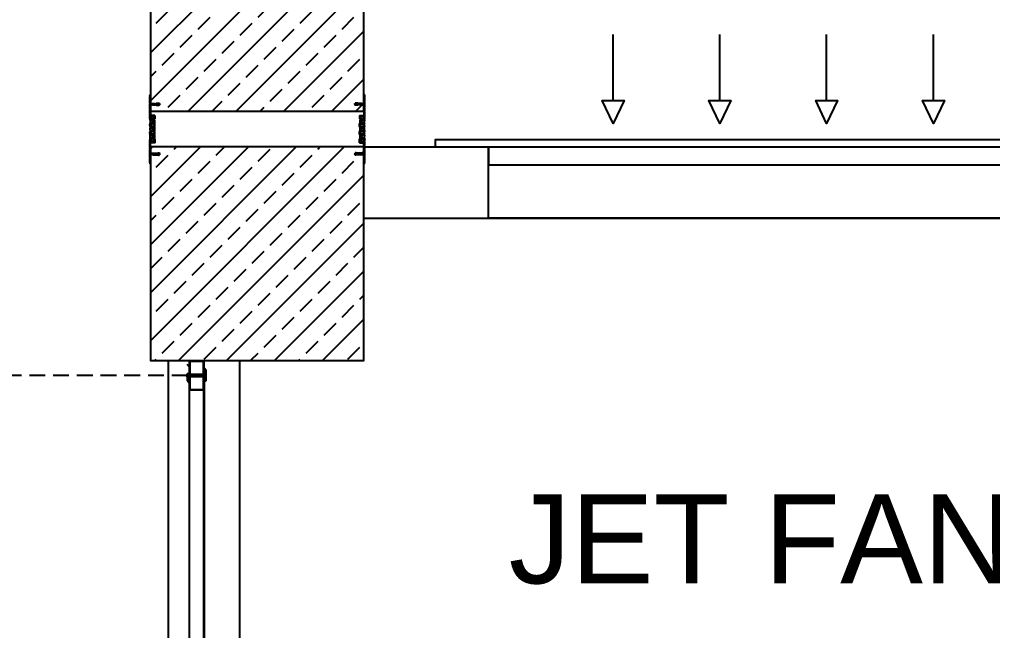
# Model space of a CAD drawing. Header units: millimetres. Extents: x -379292 to 1221486, y 92049 to 447512.
# Drawn here: x 415760 to 418494, y 166861 to 168576 of the extents above; entities that cross this region are included whole.
import ezdxf
from ezdxf.enums import TextEntityAlignment as Align

# ---------------------------------------------------------------- set-up
doc = ezdxf.new("R2010")
doc.units = ezdxf.units.MM
doc.linetypes.add('HIDDEN', pattern=[9.525, 6.35, -3.175])
for name, color, linetype in [('05_DILATATION', 131, 'Continuous'), ('05_DOOR', 2, 'Continuous'), ('05_HATCH CONCRETE', 141, 'Continuous'), ('05_HATCH SOLID-1', 252, 'Continuous'), ('05_HIDDEN', 2, 'HIDDEN'), ('05_LOUVER', 2, 'Continuous'), ('05_MATERIAL TEXT', 112, 'Continuous'), ('05_ROOM M2', 161, 'Continuous'), ('05_ROOM NAME', 153, 'Continuous'), ('05_ROOM NUMBER', 152, 'Continuous'), ('05_VIEW 5', 5, 'Continuous'), ('05_WALL', 3, 'Continuous')]:
    doc.layers.add(name, color=color, linetype=linetype)
doc.layers.add('A-MENF-POZ', color=137, linetype='Continuous', lineweight=0)
doc.layers.add('T', color=8, linetype='Continuous', lineweight=9)
doc.styles.add('DIM', font='arial.ttf')
doc.styles.add('IKT-MD', font='romans.shx', dxfattribs={"width": 0.5, "height": 20})
doc.styles.add('YAZI-2', font='arial.ttf', dxfattribs={"height": 2})
doc.styles.add('YAZI-3', font='arial.ttf', dxfattribs={"height": 3})
pattern_1 = [(225, (905000, -3e-07), (67.351921, -67.351921), []), (225, (904932.65, -3e-07), (67.351921, -67.351921), [47.625, -23.8125])]

# ---------------------------------------------------------------- blocks, each defined once
blk = doc.blocks.new('başlık')
at = {"layer": '05_MATERIAL TEXT', "style": 'DIM', "width": 0.8}
for s, p in [('ZEM:', (0, 50)), ('DUV:', (0, -100)), ('TAV:', (0, -250)), ('SÜP:', (0, -400))]:
    blk.add_text(s, height=100, dxfattribs=at).set_placement(p, align=Align.MIDDLE_LEFT)
blk = doc.blocks.new('MAHAL')
at = {"layer": '05_ROOM NUMBER'}
blk.add_lwpolyline([(-5.458, -10.749), (4.542, -10.749), (4.542, -7.749), (-5.458, -7.749)], close=True, dxfattribs=at)
at = {"layer": '05_HATCH SOLID-1', "xscale": 0.02, "yscale": 0.02, "zscale": 0.02}
blk.add_blockref('başlık', (-7.212, -18.749), dxfattribs=at)
at = {"layer": '05_MATERIAL TEXT', "style": 'DIM', "width": 0.8}
for tag, p in [('ZEMİN', (-0.891, -17.749)), ('DUVAR', (-0.891, -20.749)), ('TAVAN', (-0.891, -23.749)), ('SÜPÜRGELİK', (-0.891, -26.749))]:
    blk.add_attdef(tag, text='', height=2, dxfattribs=at).set_placement(p, align=Align.MIDDLE_LEFT)
at = {"layer": '05_ROOM M2', "insert": (6.453, -13.242), "char_height": 2, "attachment_point": 5, "style": 'YAZI-2'}
blk.add_mtext_dynamic_manual_height_columns('m²', width=6.93867, gutter_width=625, heights=[0], dxfattribs=at)
at = {"layer": '05_ROOM M2', "style": 'YAZI-2'}
blk.add_attdef('MAHALM2', text='', height=2, dxfattribs=at).set_placement((-0.458, -13.249), align=Align.MIDDLE_CENTER)
at = {"layer": '05_ROOM NAME', "style": 'YAZI-3'}
for tag, p in [('INGMAHALADI', (-0.458, 0.751)), ('TURMAHALADI', (-0.458, -4.249))]:
    blk.add_attdef(tag, text='', height=3, dxfattribs=at).set_placement(p, align=Align.MIDDLE_CENTER)
at = {"layer": '05_ROOM NUMBER', "style": 'YAZI-2'}
blk.add_attdef('MAHALNO', text='', height=2, dxfattribs=at).set_placement((-0.458, -9.249), align=Align.MIDDLE_CENTER)
blk = doc.blocks.new('A$Cfc1d2090')
at = {"layer": 'T'}
h = blk.add_hatch(dxfattribs=at)
h.set_pattern_fill('ANSI31', color=8, scale=10, style=0)
h.set_pattern_definition([(45, (-103166.8061, -4932.6603), (-0.883883476, 0.883883476), [])])
h.paths.add_polyline_path([(37.5, -20), (37.5, -21.5), (45.5, -21.5), (45.5, -20)])
h = blk.add_hatch(dxfattribs=at)
h.set_pattern_fill('ANSI31', color=8, scale=10, style=0)
h.set_pattern_definition([(45, (-102696.2896, -4932.6603), (-0.883883476, 0.883883476), [])])
h.paths.add_polyline_path([(2612.5, -20), (2612.5, -21.5), (2604.5, -21.5), (2604.5, -20)])
at = {"layer": '05_DOOR', "color": 8}
for p, q in [((1239.6, 71.5), (1156.3, 71.5)), ((1239.6, 61.5), (1156.3, 61.5)), ((1410.4, 71.5), (1493.7, 71.5)), ((1410.4, 61.5), (1493.7, 61.5)), ((1249.6, 51.5), (1249.6, 26.5)), ((1259.6, 51.5), (1259.6, 26.5)), ((1390.4, 51.5), (1390.4, 26.5)), ((1400.4, 51.5), (1400.4, 26.5)), ((48, 20), (48, 21.5)), ((48, 21.5), (1320.1, 21.5)), ((1276.3, 26.5), (1231.3, 26.5)), ((1231.3, 26.5), (1231.3, 21.5)), ((1276.3, 26.5), (1276.3, 21.5)), ((2602, 21.5), (1329.9, 21.5)), ((1373.7, 26.5), (1418.7, 26.5)), ((1373.7, 26.5), (1373.7, 21.5)), ((1418.7, 26.5), (1418.7, 21.5)), ((2602, 20), (2602, 21.5)), ((2602, 20), (2602, 21.5)), ((48, -20), (48, -21.5)), ((48, -20), (48, -21.5)), ((48, -21.5), (1320.1, -21.5)), ((1231.3, -26.5), (1231.3, -21.5)), ((1276.3, -26.5), (1231.3, -26.5)), ((1249.6, -51.5), (1249.6, -26.5)), ((1259.6, -51.5), (1259.6, -26.5)), ((1276.3, -26.5), (1276.3, -21.5)), ((2602, -21.5), (1329.9, -21.5)), ((1373.7, -26.5), (1373.7, -21.5)), ((1373.7, -26.5), (1418.7, -26.5)), ((1390.4, -51.5), (1390.4, -26.5)), ((1400.4, -51.5), (1400.4, -26.5)), ((1418.7, -26.5), (1418.7, -21.5)), ((2602, -20), (2602, -21.5)), ((2602, -20), (2602, -21.5)), ((2602, -20), (2602, -21.5)), ((1239.6, -61.5), (1156.3, -61.5)), ((1239.6, -71.5), (1156.3, -71.5)), ((1410.4, -61.5), (1493.7, -61.5)), ((1410.4, -71.5), (1493.7, -71.5))]:
    blk.add_line(p, q, dxfattribs=at)
for points in [[(0, -20), (40, -20), (40, 20), (0, 20)], [(1.5, -18.5), (38.5, -18.5), (38.5, 18.5), (1.5, 18.5)], [(43, -20), (83, -20), (83, 20), (43, 20)], [(44.5, -18.5), (81.5, -18.5), (81.5, 18.5), (44.5, 18.5)], [(1325, -20), (1285, -20), (1285, 20), (1325, 20)], [(1323.5, -18.5), (1286.5, -18.5), (1286.5, 18.5), (1323.5, 18.5)], [(1325, -20), (1365, -20), (1365, 20), (1325, 20)], [(1326.5, -18.5), (1363.5, -18.5), (1363.5, 18.5), (1326.5, 18.5)], [(2607, -20), (2567, -20), (2567, 20), (2607, 20)], [(2605.5, -18.5), (2568.5, -18.5), (2568.5, 18.5), (2605.5, 18.5)], [(2650, -20), (2610, -20), (2610, 20), (2650, 20)], [(2648.5, -18.5), (2611.5, -18.5), (2611.5, 18.5), (2648.5, 18.5)]]:
    blk.add_lwpolyline(points, close=True, dxfattribs=at)
for points in [[(1285, 20), (83, 20)], [(1365, 20), (2567, 20)], [(1285, -20), (83, -20)], [(1365, -20), (2567, -20)]]:
    blk.add_lwpolyline(points, dxfattribs=at)
for centre, radius, start, end in [((1156.3, 66.5), 5, 90, 270), ((1239.6, 51.5), 20, 0, 90), ((1239.6, 51.5), 10, 0, 90), ((1410.4, 51.5), 20, 90, 180), ((1410.4, 51.5), 10, 90, 180), ((1493.7, 66.5), 5, 270, 90), ((1239.6, -51.5), 10, 270, 0), ((1239.6, -51.5), 20, 270, 0), ((1410.4, -51.5), 20, 180, 270), ((1410.4, -51.5), 10, 180, 270), ((1156.3, -66.5), 5, 90, 270), ((1493.7, -66.5), 5, 270, 90)]:
    blk.add_arc(centre, radius, start, end, dxfattribs=at)
at = {"layer": '05_HIDDEN', "color": 8, "ltscale": 7}
for points in [[(41.5, 25.5), (41.5, 1123.7)], [(2608.5, 25.5), (2608.5, 1123.7)]]:
    blk.add_lwpolyline(points, dxfattribs=at)
for centre, start, end in [((27.7, -191.5), 9.4947, 89.4007), ((2622.3, -191.5), 90.5993, 170.5053)]:
    blk.add_arc(centre, 1315.3, start, end, dxfattribs=at)
at = {"layer": '05_VIEW 5', "color": 8}
for p, q in [((10, 28), (18.3, 20)), ((2640, 28), (2631.7, 20)), ((56.5, 25.5), (62, 21.5)), ((2593.5, 25.5), (2588, 21.5)), ((26.5, -25.5), (19, -20)), ((2623.5, -25.5), (2631, -20))]:
    blk.add_line(p, q, dxfattribs=at)
for points in [[(37.7, 26.5), (55.5, 26.5, -0.414214), (56.5, 25.5), (56.5, 21.5), (36.7, 21.5), (36.7, 25.5, -0.414214)], [(2612.3, 26.5), (2594.5, 26.5, 0.414214), (2593.5, 25.5), (2593.5, 21.5), (2613.3, 21.5), (2613.3, 25.5, 0.414214)], [(55.5, -26.5), (27.5, -26.5, -0.414214), (26.5, -25.5), (26.5, -21.5), (56.5, -21.5), (56.5, -25.5, -0.414214)], [(2594.5, -26.5), (2622.5, -26.5, 0.414214), (2623.5, -25.5), (2623.5, -21.5), (2593.5, -21.5), (2593.5, -25.5, 0.414214)]]:
    blk.add_lwpolyline(points, format="xyb", close=True, dxfattribs=at)
at = {"layer": 'T', "color": 8}
for points in [[(37.5, -21.5), (37.5, -20), (45.5, -20), (45.5, -21.5)], [(2612.5, -21.5), (2612.5, -20), (2604.5, -20), (2604.5, -21.5)]]:
    blk.add_lwpolyline(points, close=True, dxfattribs=at)
for centre in [(41.5, 25.5), (2608.5, 25.5)]:
    blk.add_circle(centre, 4, dxfattribs=at)
blk = doc.blocks.new('*U66')
at = {"color": 0}
for p, q in [((250, 5), (15, 5)), ((15, 5), (15, 0)), ((250, 0), (250, 5))]:
    blk.add_line(p, q, dxfattribs=at)
for points in [[(250, 20), (250, 0), (15, 0), (15, 20)], [(265, 0), (0, 0), (0, -2), (265, -2)]]:
    blk.add_lwpolyline(points, close=True, dxfattribs=at)
for points in [[(34.99, -13), (31.92, -13), (35, -6.54), (38.08, -13), (35, -13), (35, -31.54)], [(64.99, -13), (61.92, -13), (65, -6.54), (68.08, -13), (65, -13), (65, -31.54)], [(94.99, -13), (91.92, -13), (95, -6.54), (98.08, -13), (95, -13), (95, -31.54)], [(124.99, -13), (121.92, -13), (125, -6.54), (128.08, -13), (125, -13), (125, -31.54)], [(154.99, -13), (151.92, -13), (155, -6.54), (158.08, -13), (155, -13), (155, -31.54)], [(184.99, -13), (181.92, -13), (185, -6.54), (188.08, -13), (185, -13), (185, -31.54)], [(214.99, -13), (211.92, -13), (215, -6.54), (218.08, -13), (215, -13), (215, -31.54)]]:
    blk.add_lwpolyline(points, dxfattribs=at)
at = {"layer": 'A-MENF-POZ', "style": 'IKT-MD', "width": 0.5}
blk.add_attdef('MDamper:GEN+YUK', text='', height=10, dxfattribs=at).set_placement((132.5, -55), align=Align.MIDDLE_CENTER)
blk = doc.blocks.new('DİLATASYON PROFİL')
at = {"color": 8}
for p, q in [((-48.1, 0), (-46.4, 1.8)), ((-48.1, 0), (-20.1, 0)), ((-45.7, 1.8), (-46.4, 1.8)), ((-22.8, 1.6), (-20.5, 1.6)), ((-22.8, 1.6), (-21.5, -0.4)), ((-20.5, 1.6), (-19.9, 1.1)), ((-20.1, 0), (-19.8, 0.2)), ((-19.3, 1.6), (-19.9, 1.1)), ((-19.6, 0), (-19.8, 0.2)), ((-19.6, 0), (11.8, 0)), ((-17, 1.6), (-19.3, 1.6)), ((-17, 1.6), (-18.2, -0.4)), ((11.8, -13), (11.8, 0)), ((11.8, -13), (11.8, 0)), ((19.9, 1.8), (21.1, 0.5)), ((22.4, 2), (20.9, 2)), ((20.9, 1.3), (21.3, 0.1)), ((21.1, -1.1), (21.1, 0.5)), ((22.9, 0.7), (23.3, 1.2)), ((23.6, -6), (23, 1.5)), ((23.9, 0.8), (23.6, 1.2)), ((23.9, 0.8), (24.3, 1.2)), ((24.9, 0.8), (24.6, 1.2)), ((24.9, 0.8), (25.3, 1.2)), ((25.9, 0.8), (25.6, 1.2)), ((25.9, 0.8), (26.3, 1.2)), ((27, 0.8), (26.6, 1.2)), ((27, 0.8), (27.3, 1.2)), ((28, 0.8), (27.6, 1.2)), ((28, 0.8), (28.3, 1.2)), ((29, 0.8), (28.6, 1.2)), ((29, 0.8), (29.3, 1.2)), ((30, 0.8), (29.6, 1.2)), ((30, 0.8), (30.3, 1.2)), ((31, 0.8), (30.6, 1.2)), ((31, 0.8), (31.3, 1.2)), ((32, 0.8), (31.6, 1.2)), ((32, 0.8), (32.3, 1.2)), ((33, 0.8), (32.6, 1.2)), ((33, 0.8), (33.3, 1.2)), ((34, 0.8), (33.6, 1.2)), ((34, 0.8), (34.3, 1.2)), ((35, 0.7), (34.6, 1.2)), ((35, 0.8), (35, 0.8)), ((36, 1.8), (35.9, 1.8)), ((35.9, 1.3), (35.9, 1.8)), ((35.9, 1.3), (35.9, 1.8)), ((36, 1.8), (36.5, 1.5)), ((37.5, 2.2), (36.5, 1.5)), ((37.5, 2.2), (38.1, 1.8)), ((37.5, 2.2), (38.1, 1.8)), ((37.5, 2.2), (38.1, 1.8)), ((38.8, 2.4), (38.1, 1.8)), ((38.8, 2.4), (38.1, 1.8)), ((38.8, 2.4), (39.5, 1.9)), ((40.1, 2.4), (39.5, 1.9)), ((40.1, 2.4), (40.9, 1.8)), ((41.4, 2.2), (40.9, 1.8)), ((41.4, 2.2), (42.5, 1.5)), ((43, 1.8), (42.5, 1.5)), ((43, 1.8), (43, 1.8)), ((43, 1.3), (43, 1.8)), ((43, 1.3), (43, 1.8)), ((44, 0.6), (44.4, 1)), ((45, 0.6), (44.6, 1)), ((45, 0.6), (45.4, 1)), ((46, 0.6), (45.6, 1)), ((46, 0.6), (46.4, 1)), ((47, 0.6), (46.6, 1)), ((47, 0.6), (47.4, 1)), ((48, 0.6), (47.6, 1)), ((48, 0.6), (48.4, 1)), ((49, 0.6), (48.6, 1)), ((49, 0.6), (49.4, 1)), ((50, 0.6), (49.6, 1)), ((50, 0.6), (50.4, 1)), ((51, 0.6), (50.6, 1)), ((51, 0.6), (51.4, 1)), ((52, 0.6), (51.6, 1)), ((52, 0.6), (52.4, 1)), ((53, 0.6), (52.6, 1)), ((53, 0.6), (53.4, 1)), ((54, 0.6), (53.6, 1)), ((54, 0.6), (54.4, 1)), ((55, 0.6), (54.6, 1)), ((55, 0.6), (55.4, 1)), ((56, 0.6), (55.6, 1)), ((57.1, 1.8), (57, 1.8)), ((57, 1.3), (57, 1.8)), ((57, 1.3), (57, 1.8)), ((57.1, 1.8), (57.6, 1.5)), ((58.6, 2.2), (57.6, 1.5)), ((58.6, 2.2), (59.1, 1.8)), ((58.6, 2.2), (59.1, 1.8)), ((58.6, 2.2), (59.1, 1.8)), ((59.9, 2.4), (59.1, 1.8)), ((59.9, 2.4), (59.1, 1.8)), ((59.9, 2.4), (60.6, 1.9)), ((61.2, 2.4), (60.6, 1.9)), ((61.2, 2.4), (62, 1.8)), ((62.5, 2.2), (62, 1.8)), ((62.5, 2.2), (63.5, 1.5)), ((64, 1.8), (63.5, 1.5)), ((64, 1.8), (64.1, 1.8)), ((64.1, 1.3), (64.1, 1.8)), ((64.1, 1.3), (64.1, 1.8)), ((65.1, 0.6), (65.4, 1)), ((66.1, 0.6), (65.7, 1)), ((66.1, 0.6), (66.4, 1)), ((67.1, 0.6), (66.7, 1)), ((67.1, 0.6), (67.4, 1)), ((68.1, 0.6), (67.7, 1)), ((68.1, 0.6), (68.4, 1)), ((69.1, 0.6), (68.7, 1)), ((69.1, 0.6), (69.4, 1)), ((70.1, 0.6), (69.7, 1)), ((70.1, 0.6), (70.4, 1)), ((71.1, 0.6), (70.7, 1)), ((71.1, 0.6), (71.4, 1)), ((72.1, 0.6), (71.7, 1)), ((72.1, 0.6), (72.5, 1)), ((73.1, 0.6), (72.7, 1)), ((73.1, 0.6), (73.5, 1)), ((74.1, 0.6), (73.7, 1)), ((74.1, 0.6), (74.5, 1)), ((75.1, 0.6), (74.7, 1)), ((75.1, 0.6), (75.5, 1)), ((76.1, 0.6), (75.7, 1)), ((76.1, 0.6), (76.5, 1)), ((76.5, -6.2), (77, 1.3)), ((77.1, 0.6), (76.7, 1)), ((77.1, 0.6), (77.1, 0.6)), ((77.5, 1.8), (79.2, 1.8)), ((79.2, 1.1), (78.7, -0.1)), ((80.3, 2), (78.9, 0.5)), ((78.9, -0.9), (78.9, 0.7)), ((88.2, -12.8), (88.2, 0)), ((119.6, 0), (88.2, 0)), ((88.2, -12.8), (88.2, 0)), ((148.1, 0), (88.2, 0)), ((117, 1.6), (119.3, 1.6)), ((117, 1.6), (118.2, -0.4)), ((119.3, 1.6), (119.9, 1)), ((119.6, 0), (119.9, 0.2)), ((120.5, 1.6), (119.9, 1)), ((120.1, 0), (119.9, 0.2)), ((140.3, 0), (120.1, 0)), ((122.8, 1.6), (120.5, 1.6)), ((122.8, 1.6), (121.5, -0.4)), ((145.8, 1.8), (146.4, 1.8)), ((148.1, 0), (146.4, 1.8)), ((-21.8, -23.3), (-22.8, -23.2)), ((-22.8, -23.2), (-22.8, -24.4)), ((-21.8, -23.3), (-22.8, -23.2)), ((-22.8, -23.2), (-22.8, -24.4)), ((-22.8, -24.4), (-22, -25.1)), ((-22.8, -24.4), (-22, -25.1)), ((-22.7, -21.6), (-22.7, -22.5)), ((-21.8, -21.6), (-22.7, -21.6)), ((-22.7, -21.6), (-22.7, -22.5)), ((-21.8, -21.6), (-22.7, -21.6)), ((-22.7, -22.5), (-21.8, -23.3)), ((-22.7, -22.5), (-21.8, -23.3)), ((-21.6, -19.7), (-22.5, -19.7)), ((-22.5, -19.7), (-22.5, -20.7)), ((-21.6, -19.7), (-22.5, -19.7)), ((-22.5, -19.7), (-22.5, -20.7)), ((-22.5, -20.7), (-21.8, -21.6)), ((-22.5, -20.7), (-21.8, -21.6)), ((-21.5, -17.9), (-22.4, -17.8)), ((-22.4, -17.8), (-22.4, -19)), ((-21.5, -17.9), (-22.4, -17.8)), ((-22.4, -17.8), (-22.4, -19)), ((-22.4, -19), (-21.6, -19.7)), ((-22.4, -19), (-21.6, -19.7)), ((-22.2, -14.3), (-22.3, -15.5)), ((-22.2, -14.3), (-22.3, -15.5)), ((-22.3, -15.5), (-21.4, -16.2)), ((-22.3, -15.5), (-21.4, -16.2)), ((-21.4, -16.2), (-22.3, -16.2)), ((-22.3, -16.2), (-22.3, -17.1)), ((-21.4, -16.2), (-22.3, -16.2)), ((-22.3, -16.2), (-22.3, -17.1)), ((-22.3, -17.1), (-21.5, -17.9)), ((-22.3, -17.1), (-21.5, -17.9)), ((-22.1, -12.7), (-22.2, -13.6)), ((-22.1, -12.7), (-22.2, -13.6)), ((-22.2, -13.6), (-21.3, -14.4)), ((-22.2, -13.6), (-21.3, -14.4)), ((-21.3, -14.4), (-22.2, -14.3)), ((-21.3, -14.4), (-22.2, -14.3)), ((-22, -10.9), (-22.1, -12)), ((-22, -10.9), (-22.1, -12)), ((-22.1, -12), (-21.2, -12.8)), ((-22.1, -12), (-21.2, -12.8)), ((-21.2, -12.8), (-22.1, -12.7)), ((-21.2, -12.8), (-22.1, -12.7)), ((-21, -9.3), (-22, -9.2)), ((-22, -9.2), (-22, -10.2)), ((-21, -9.3), (-22, -9.2)), ((-22, -9.2), (-22, -10.2)), ((-22, -10.2), (-21.1, -10.9)), ((-22, -10.2), (-21.1, -10.9)), ((-21.1, -10.9), (-22, -10.9)), ((-21.1, -10.9), (-22, -10.9)), ((-22, -25.1), (-21.2, -25.1)), ((-22, -25.1), (-21.2, -25.1)), ((-21, -7.4), (-21.9, -7.4)), ((-21.9, -7.4), (-21.9, -8.6)), ((-21, -7.4), (-21.9, -7.4)), ((-21.9, -7.4), (-21.9, -8.6)), ((-21.9, -8.6), (-21, -9.3)), ((-21.9, -8.6), (-21, -9.3)), ((-20.9, -5.8), (-21.8, -5.8)), ((-21.8, -5.8), (-21.8, -6.7)), ((-20.9, -5.8), (-21.8, -5.8)), ((-21.8, -5.8), (-21.8, -6.7)), ((-21.8, -6.7), (-21, -7.4)), ((-21.8, -6.7), (-21, -7.4)), ((-21.5, -0.4), (-18.2, -0.4)), ((-21.5, -2.9), (-21.5, -0.4)), ((-21.5, -0.4), (-18.2, -0.4)), ((-21.5, -2.9), (-21.5, -0.4)), ((-21.5, -2.9), (-18.2, -2.9)), ((-21.5, -2.9), (-18.2, -2.9)), ((-21.4, -14.4), (-21.5, -14.3)), ((-21.4, -14.4), (-21.5, -14.3)), ((-21.4, -3), (-20.7, -3.1)), ((-21.4, -3), (-20.7, -3.1)), ((-21.3, -5.8), (-21.3, -2.9)), ((-21.3, -5.8), (-21.3, -2.9)), ((-21.3, -7.4), (-21.3, -7.2)), ((-21.3, -7.4), (-21.3, -7.2)), ((-18.7, -23), (-21.3, -25.2)), ((-18.7, -23), (-21.3, -25.2)), ((-21.3, -25.1), (-21.3, -25.4)), ((-21.3, -25.1), (-21.3, -25.4)), ((-19.9, -27), (-21.3, -25.4)), ((-19.9, -27), (-21.3, -25.4)), ((-21.2, -25.1), (-20.1, -3)), ((-21.2, -25.1), (-20.1, -3)), ((-18.7, -22.7), (-21.2, -24.8)), ((-18.7, -22.7), (-21.2, -24.8)), ((-18.8, -19.3), (-21, -21)), ((-18.8, -19.3), (-21, -21)), ((-18.8, -19.6), (-21, -21.4)), ((-18.8, -19.6), (-21, -21.4)), ((-20.7, -3.1), (-20.9, -5.8)), ((-20.7, -3.1), (-20.9, -5.8)), ((-19, -15.8), (-20.8, -17.3)), ((-19, -15.8), (-20.8, -17.3)), ((-19, -16.1), (-20.8, -17.6)), ((-19, -16.1), (-20.8, -17.6)), ((-19.2, -12.6), (-20.7, -13.9)), ((-19.2, -12.6), (-20.7, -13.9)), ((-19.2, -12.3), (-20.6, -13.5)), ((-19.2, -12.3), (-20.6, -13.5)), ((-19.4, -8.9), (-20.5, -9.8)), ((-19.4, -8.9), (-20.5, -9.8)), ((-19.3, -9.2), (-20.5, -10.1)), ((-19.3, -9.2), (-20.5, -10.1)), ((-19.5, -5.4), (-20.3, -6)), ((-19.5, -5.4), (-20.3, -6)), ((-19.5, -5.7), (-20.3, -6.3)), ((-19.5, -5.7), (-20.3, -6.3)), ((-19.9, -27), (-18.5, -25.4)), ((-19.9, -27), (-18.5, -25.4)), ((-18.6, -25.1), (-19.6, -3.1)), ((-18.6, -25.1), (-19.6, -3.1)), ((-18.4, -3.1), (-19, -3.1)), ((-19, -3.1), (-18.9, -5.9)), ((-18.4, -3.1), (-19, -3.1)), ((-19, -3.1), (-18.9, -5.9)), ((-18.9, -5.9), (-18, -5.9)), ((-18.9, -5.9), (-18, -5.9)), ((-17.9, -6.7), (-18.8, -7.5)), ((-17.9, -6.7), (-18.8, -7.5)), ((-18.8, -7.5), (-17.9, -7.4)), ((-18.8, -7.5), (-17.9, -7.4)), ((-17.8, -8.6), (-18.7, -9.3)), ((-17.8, -8.6), (-18.7, -9.3)), ((-18.7, -9.3), (-17.8, -9.3)), ((-18.7, -9.3), (-17.8, -9.3)), ((-17.8, -10.2), (-18.6, -10.9)), ((-17.8, -10.2), (-18.6, -10.9)), ((-18.6, -10.9), (-17.7, -10.9)), ((-18.6, -10.9), (-17.7, -10.9)), ((-18.6, -25.1), (-17.7, -25.1)), ((-18.6, -25.1), (-17.7, -25.1)), ((-18.5, -4.5), (-18.5, -2.9)), ((-18.5, -4.5), (-18.5, -2.9)), ((-18.5, -4.5), (-18.5, -4.9)), ((-18.5, -4.5), (-18.5, -4.9)), ((-18.5, -5.9), (-18.5, -4.9)), ((-18.5, -5.9), (-18.5, -4.9)), ((-18.5, -9.3), (-18.5, -9.1)), ((-18.5, -9.3), (-18.5, -9.1)), ((-18.5, -10.9), (-18.5, -10.8)), ((-18.5, -10.9), (-18.5, -10.8)), ((-17.7, -12.1), (-18.5, -12.8)), ((-17.7, -12.1), (-18.5, -12.8)), ((-18.5, -12.8), (-17.6, -12.8)), ((-18.5, -12.8), (-17.6, -12.8)), ((-17.6, -13.7), (-18.5, -14.4)), ((-17.6, -13.7), (-18.5, -14.4)), ((-18.5, -14.4), (-17.6, -14.4)), ((-18.5, -14.4), (-17.6, -14.4)), ((-18.5, -25.4), (-18.5, -25.1)), ((-18.5, -25.4), (-18.5, -25.1)), ((-17.5, -15.6), (-18.4, -16.3)), ((-17.5, -15.6), (-18.4, -16.3)), ((-18.4, -16.3), (-17.5, -16.2)), ((-18.4, -16.3), (-17.5, -16.2)), ((-17.4, -17.2), (-18.3, -17.9)), ((-17.4, -17.2), (-18.3, -17.9)), ((-18.3, -17.9), (-17.4, -17.9)), ((-18.3, -17.9), (-17.4, -17.9)), ((-18.2, -2.9), (-18.2, -0.4)), ((-18.2, -2.9), (-18.2, -0.4)), ((-17.3, -19), (-18.2, -19.8)), ((-17.3, -19), (-18.2, -19.8)), ((-18.2, -19.8), (-17.3, -19.7)), ((-18.2, -19.8), (-17.3, -19.7)), ((-18, -5.9), (-17.9, -6.7)), ((-18, -5.9), (-17.9, -6.7)), ((-17.2, -20.8), (-18, -21.7)), ((-17.2, -20.8), (-18, -21.7)), ((-18, -21.7), (-17.1, -21.6)), ((-18, -21.7), (-17.1, -21.6)), ((-17.9, -7.4), (-17.8, -8.6)), ((-17.9, -7.4), (-17.8, -8.6)), ((-17, -22.6), (-17.9, -23.3)), ((-17, -22.6), (-17.9, -23.3)), ((-17.9, -23.3), (-17, -23.3)), ((-17.9, -23.3), (-17, -23.3)), ((-17.8, -9.3), (-17.8, -10.2)), ((-17.8, -9.3), (-17.8, -10.2)), ((-17.7, -10.9), (-17.7, -12.1)), ((-17.7, -10.9), (-17.7, -12.1)), ((-17, -24.4), (-17.7, -25.1)), ((-17, -24.4), (-17.7, -25.1)), ((-17.6, -12.8), (-17.6, -13.7)), ((-17.6, -12.8), (-17.6, -13.7)), ((-17.6, -14.4), (-17.5, -15.6)), ((-17.6, -14.4), (-17.5, -15.6)), ((-17.5, -16.2), (-17.4, -17.2)), ((-17.5, -16.2), (-17.4, -17.2)), ((-17.4, -17.9), (-17.3, -19)), ((-17.4, -17.9), (-17.3, -19)), ((-17.3, -19.7), (-17.2, -20.8)), ((-17.3, -19.7), (-17.2, -20.8)), ((-17.1, -21.6), (-17, -22.6)), ((-17.1, -21.6), (-17, -22.6)), ((-17, -23.3), (-17, -24.4)), ((-17, -23.3), (-17, -24.4)), ((11.8, -13), (21.1, -13)), ((19, -7.6), (19, -8.3)), ((19.2, -2.1), (19.2, -1.2)), ((19.7, -2.7), (21, -2.7)), ((21.9, -12.1), (20.7, -7.3)), ((21.2, -1.3), (21, -2.7)), ((21.1, -13), (21.1, -8.9)), ((22.3, -12.3), (24.2, -7.5)), ((24, -5.5), (24, -0.2)), ((24, -11.7), (24, -8.5)), ((34, -11.7), (24, -11.7)), ((25.6, -6.4), (24.1, -6.4)), ((25.2, -5.7), (24.2, -5.7)), ((25.6, -7.5), (24.2, -7.5)), ((25.2, -8.2), (24.2, -8.2)), ((24.3, -7.5), (25.3, -7.5)), ((25.5, -5.5), (25.5, -3.7)), ((28.2, -3.7), (25.5, -3.7)), ((25.5, -10.2), (25.5, -8.5)), ((28.2, -10.2), (25.5, -10.2)), ((25.6, -6.4), (25.6, -4.7)), ((25.6, -9.1), (25.6, -7.5)), ((25.9, -4.4), (26.9, -4.4)), ((26.9, -9.4), (25.9, -9.4)), ((26.9, -9.4), (26.9, -4.4)), ((28.2, -10.2), (28.2, -3.7)), ((29.7, -10.2), (29.7, -3.7)), ((32.5, -3.7), (29.7, -3.7)), ((32.5, -10.2), (29.7, -10.2)), ((30.7, -4.1), (30.7, -8.1)), ((32.5, -4.1), (30.7, -4.1)), ((30.7, -8.1), (30.7, -10.1)), ((30.7, -10.1), (32.5, -10.1)), ((30.7, -10.2), (32.5, -10.2)), ((32.5, -3.7), (32.5, -5.5)), ((32.5, -4.1), (32.5, -6.1)), ((32.5, -6.1), (34, -6.1)), ((34.2, -8.1), (32.5, -8.1)), ((32.5, -10.1), (32.5, -8.1)), ((32.5, -10.1), (32.5, -8.3)), ((32.5, -8.5), (32.5, -10.2)), ((33.7, -5.7), (32.7, -5.7)), ((32.7, -8.2), (33.7, -8.2)), ((34, -0.1), (34, -5.5)), ((34, -6.1), (34, -1.5)), ((34, -8.5), (34, -11.7)), ((35.7, -6.7), (35.7, -5.2)), ((43.2, -6.7), (43.2, -5.2)), ((44.7, -8.1), (46.5, -8.1)), ((45, -5.7), (45, -0.4)), ((45, -6.1), (45, -1.5)), ((46.5, -6.1), (45, -6.1)), ((45, -11.9), (45, -8.7)), ((55, -11.9), (45, -11.9)), ((46.2, -5.9), (45.2, -5.9)), ((46.2, -8.4), (45.2, -8.4)), ((49.2, -3.9), (46.5, -3.9)), ((46.5, -5.7), (46.5, -3.9)), ((46.5, -6.1), (46.5, -4.1)), ((46.5, -4.1), (48.2, -4.1)), ((46.5, -10.1), (46.5, -8.1)), ((46.5, -10.1), (46.5, -8.3)), ((46.5, -10.4), (46.5, -8.7)), ((48.2, -10.1), (46.5, -10.1)), ((49.2, -10.4), (46.5, -10.4)), ((48.2, -4.1), (48.2, -8.1)), ((48.2, -8.1), (48.2, -10.1)), ((49.2, -10.4), (49.2, -3.9)), ((53.5, -3.9), (50.8, -3.9)), ((50.8, -10.4), (50.8, -3.9)), ((53.5, -10.4), (50.8, -10.4)), ((51.8, -4.1), (51.8, -8.1)), ((53.6, -4.1), (51.8, -4.1)), ((51.8, -8.1), (51.8, -10.1)), ((51.8, -10.1), (53.6, -10.1)), ((53.5, -3.7), (53.5, -5.5)), ((53.5, -3.9), (53.5, -5.7)), ((53.5, -8.7), (53.5, -10.4)), ((55.3, -8.1), (53.6, -8.1)), ((53.6, -10.1), (53.6, -8.1)), ((54.8, -5.7), (53.8, -5.7)), ((54.8, -5.9), (53.8, -5.9)), ((53.8, -8.4), (54.8, -8.4)), ((55, -0.2), (55, -5.7)), ((55, -8.7), (55, -11.9)), ((55.1, -6.1), (55.1, -1.5)), ((56.8, -6.7), (56.8, -5.2)), ((64.3, -6.7), (64.3, -5.2)), ((65.8, -8.1), (67.6, -8.1)), ((66.1, -5.7), (66.1, -0.4)), ((66.1, -6.1), (66.1, -1.5)), ((67.6, -6.1), (66.1, -6.1)), ((66.1, -11.9), (66.1, -8.7)), ((76.1, -11.9), (66.1, -11.9)), ((67.3, -5.9), (66.3, -5.9)), ((67.3, -8.4), (66.3, -8.4)), ((70.3, -3.9), (67.6, -3.9)), ((67.6, -5.7), (67.6, -3.9)), ((67.6, -6.1), (67.6, -4.1)), ((67.6, -4.1), (69.3, -4.1)), ((67.6, -10.1), (67.6, -8.1)), ((67.6, -10.1), (67.6, -8.3)), ((67.6, -10.4), (67.6, -8.7)), ((69.3, -10.1), (67.6, -10.1)), ((70.3, -10.4), (67.6, -10.4)), ((69.3, -4.1), (69.3, -8.1)), ((69.3, -8.1), (69.3, -10.1)), ((70.3, -10.4), (70.3, -3.9)), ((74.6, -3.9), (71.8, -3.9)), ((71.8, -10.4), (71.8, -3.9)), ((74.6, -10.4), (71.8, -10.4)), ((73.1, -9.6), (73.1, -4.6)), ((74.1, -4.6), (73.1, -4.6)), ((73.1, -9.6), (74.1, -9.6)), ((74.4, -6.6), (74.4, -5)), ((74.4, -6.6), (75.9, -6.6)), ((74.4, -9.3), (74.4, -7.7)), ((74.4, -7.7), (75.9, -7.7)), ((74.6, -3.9), (74.6, -5.7)), ((74.6, -8.7), (74.6, -10.4)), ((75.8, -5.9), (74.8, -5.9)), ((74.8, -8.4), (75.8, -8.4)), ((77.7, -12.5), (75.9, -7.7)), ((76.1, -0.2), (76.1, -5.7)), ((76.1, -8.7), (76.1, -11.9)), ((78.1, -12.3), (79.4, -7.5)), ((78.8, -1.6), (79, -2.9)), ((78.9, -12.8), (78.9, -8.7)), ((88.2, -12.8), (78.9, -12.8)), ((80.3, -2.9), (79, -2.9)), ((80.8, -2.3), (80.8, -1.4)), ((81.1, -7.9), (81.1, -8.6)), ((117.9, -23.3), (117, -23.3)), ((117, -23.3), (117, -24.4)), ((117.9, -23.3), (117, -23.3)), ((117, -23.3), (117, -24.4)), ((117, -24.4), (117.8, -25.1)), ((117, -24.4), (117.8, -25.1)), ((117.1, -21.6), (117.1, -22.6)), ((118, -21.7), (117.1, -21.6)), ((117.1, -21.6), (117.1, -22.6)), ((118, -21.7), (117.1, -21.6)), ((117.1, -22.6), (117.9, -23.3)), ((117.1, -22.6), (117.9, -23.3)), ((117.4, -17.9), (117.3, -19)), ((117.4, -17.9), (117.3, -19)), ((117.3, -19), (118.2, -19.8)), ((117.3, -19), (118.2, -19.8)), ((118.2, -19.8), (117.3, -19.7)), ((117.3, -19.7), (117.3, -20.8)), ((118.2, -19.8), (117.3, -19.7)), ((117.3, -19.7), (117.3, -20.8)), ((117.3, -20.8), (118, -21.7)), ((117.3, -20.8), (118, -21.7)), ((117.5, -16.2), (117.4, -17.2)), ((117.5, -16.2), (117.4, -17.2)), ((117.4, -17.2), (118.3, -17.9)), ((117.4, -17.2), (118.3, -17.9)), ((118.3, -17.9), (117.4, -17.9)), ((118.3, -17.9), (117.4, -17.9)), ((117.6, -14.4), (117.5, -15.6)), ((117.6, -14.4), (117.5, -15.6)), ((117.5, -15.6), (118.4, -16.3)), ((117.5, -15.6), (118.4, -16.3)), ((118.4, -16.3), (117.5, -16.2)), ((118.4, -16.3), (117.5, -16.2)), ((117.7, -12.8), (117.6, -13.7)), ((117.7, -12.8), (117.6, -13.7)), ((117.6, -13.7), (118.5, -14.4)), ((117.6, -13.7), (118.5, -14.4)), ((118.5, -14.4), (117.6, -14.4)), ((118.5, -14.4), (117.6, -14.4)), ((118.7, -10.9), (117.7, -10.9)), ((117.7, -10.9), (117.7, -12.1)), ((118.7, -10.9), (117.7, -10.9)), ((117.7, -10.9), (117.7, -12.1)), ((117.7, -12.1), (118.6, -12.8)), ((117.7, -12.1), (118.6, -12.8)), ((118.6, -12.8), (117.7, -12.8)), ((118.6, -12.8), (117.7, -12.8)), ((118.7, -9.3), (117.8, -9.3)), ((117.8, -9.3), (117.8, -10.2)), ((118.7, -9.3), (117.8, -9.3)), ((117.8, -9.3), (117.8, -10.2)), ((117.8, -10.2), (118.7, -10.9)), ((117.8, -10.2), (118.7, -10.9)), ((117.8, -25.1), (118.6, -25.1)), ((117.8, -25.1), (118.6, -25.1)), ((118.8, -7.5), (117.9, -7.4)), ((117.9, -7.4), (117.9, -8.6)), ((118.8, -7.5), (117.9, -7.4)), ((117.9, -7.4), (117.9, -8.6)), ((117.9, -8.6), (118.7, -9.3)), ((117.9, -8.6), (118.7, -9.3)), ((118.9, -5.9), (118, -5.8)), ((118, -5.8), (118, -6.7)), ((118.9, -5.9), (118, -5.8)), ((118, -5.8), (118, -6.7)), ((118, -6.7), (118.8, -7.5)), ((118, -6.7), (118.8, -7.5)), ((118.2, -0.4), (121.5, -0.4)), ((118.2, -2.9), (118.2, -0.4)), ((118.2, -0.4), (121.5, -0.4)), ((118.2, -2.9), (118.2, -0.4)), ((118.2, -2.9), (121.5, -2.9)), ((118.2, -2.9), (121.5, -2.9)), ((118.4, -14.5), (118.2, -14.3)), ((118.4, -14.5), (118.2, -14.3)), ((118.4, -3.1), (119, -3.1)), ((118.4, -3.1), (119, -3.1)), ((118.5, -5.9), (118.5, -2.9)), ((118.5, -5.9), (118.5, -2.9)), ((118.5, -7.4), (118.5, -7.2)), ((118.5, -7.4), (118.5, -7.2)), ((121.1, -23.1), (118.5, -25.2)), ((121.1, -23.1), (118.5, -25.2)), ((118.5, -25.1), (118.5, -25.4)), ((118.5, -25.1), (118.5, -25.4)), ((119.9, -27.1), (118.5, -25.4)), ((119.9, -27.1), (118.5, -25.4)), ((118.6, -25.1), (119.7, -3.1)), ((118.6, -25.1), (119.7, -3.1)), ((121.1, -22.8), (118.6, -24.9)), ((121.1, -22.8), (118.6, -24.9)), ((120.9, -19.3), (118.8, -21.1)), ((120.9, -19.3), (118.8, -21.1)), ((121, -19.6), (118.8, -21.4)), ((121, -19.6), (118.8, -21.4)), ((119, -3.1), (118.9, -5.9)), ((119, -3.1), (118.9, -5.9)), ((120.8, -16.1), (118.9, -17.7)), ((120.8, -16.1), (118.9, -17.7)), ((120.8, -15.8), (119, -17.3)), ((120.8, -15.8), (119, -17.3)), ((120.6, -12.4), (119.1, -13.6)), ((120.6, -12.4), (119.1, -13.6)), ((120.6, -12.7), (119.1, -13.9)), ((120.6, -12.7), (119.1, -13.9)), ((120.4, -8.9), (119.3, -9.8)), ((120.4, -8.9), (119.3, -9.8)), ((120.4, -9.2), (119.3, -10.1)), ((120.4, -9.2), (119.3, -10.1)), ((120.3, -5.4), (119.5, -6.1)), ((120.3, -5.4), (119.5, -6.1)), ((120.3, -5.7), (119.5, -6.4)), ((120.3, -5.7), (119.5, -6.4)), ((119.9, -27.1), (121.3, -25.4)), ((119.9, -27.1), (121.3, -25.4)), ((121.2, -25.1), (120.1, -3.2)), ((121.2, -25.1), (120.1, -3.2)), ((121.4, -3.1), (120.8, -3.1)), ((120.8, -3.1), (120.9, -5.9)), ((121.4, -3.1), (120.8, -3.1)), ((120.8, -3.1), (120.9, -5.9)), ((120.9, -5.9), (121.8, -5.9)), ((120.9, -5.9), (121.8, -5.9)), ((121.8, -6.8), (121, -7.5)), ((121.8, -6.8), (121, -7.5)), ((121, -7.5), (121.9, -7.5)), ((121, -7.5), (121.9, -7.5)), ((121.9, -8.6), (121.1, -9.4)), ((121.9, -8.6), (121.1, -9.4)), ((121.1, -9.4), (122, -9.3)), ((121.1, -9.4), (122, -9.3)), ((122, -10.3), (121.1, -11)), ((122, -10.3), (121.1, -11)), ((121.1, -11), (122, -10.9)), ((121.1, -11), (122, -10.9)), ((122.1, -12.1), (121.2, -12.9)), ((122.1, -12.1), (121.2, -12.9)), ((121.2, -12.9), (122.1, -12.8)), ((121.2, -12.9), (122.1, -12.8)), ((121.2, -25.1), (122.1, -25.1)), ((121.2, -25.1), (122.1, -25.1)), ((121.3, -4.6), (121.3, -2.9)), ((121.3, -4.6), (121.3, -2.9)), ((121.3, -4.6), (121.3, -4.9)), ((121.3, -4.6), (121.3, -4.9)), ((121.3, -5.9), (121.3, -4.9)), ((121.3, -5.9), (121.3, -4.9)), ((121.3, -9.4), (121.3, -9.2)), ((121.3, -9.4), (121.3, -9.2)), ((121.3, -11), (121.3, -10.9)), ((121.3, -11), (121.3, -10.9)), ((122.2, -13.7), (121.3, -14.5)), ((122.2, -13.7), (121.3, -14.5)), ((121.3, -14.5), (122.2, -14.4)), ((121.3, -14.5), (122.2, -14.4)), ((121.3, -25.4), (121.3, -25.1)), ((121.3, -25.4), (121.3, -25.1)), ((122.3, -15.6), (121.4, -16.3)), ((122.3, -15.6), (121.4, -16.3)), ((121.4, -16.3), (122.3, -16.3)), ((121.4, -16.3), (122.3, -16.3)), ((121.5, -2.9), (121.5, -0.4)), ((121.5, -2.9), (121.5, -0.4)), ((122.4, -17.2), (121.5, -18)), ((122.4, -17.2), (121.5, -18)), ((121.5, -18), (122.4, -17.9)), ((121.5, -18), (122.4, -17.9)), ((122.4, -19.1), (121.6, -19.8)), ((122.4, -19.1), (121.6, -19.8)), ((121.6, -19.8), (122.5, -19.8)), ((121.6, -19.8), (122.5, -19.8)), ((121.8, -5.9), (121.8, -6.8)), ((121.8, -5.9), (121.8, -6.8)), ((122.5, -20.8), (121.8, -21.7)), ((122.5, -20.8), (121.8, -21.7)), ((121.8, -21.7), (122.7, -21.7)), ((121.8, -21.7), (122.7, -21.7)), ((121.9, -7.5), (121.9, -8.6)), ((121.9, -7.5), (121.9, -8.6)), ((122.7, -22.6), (121.9, -23.3)), ((122.7, -22.6), (121.9, -23.3)), ((121.9, -23.3), (122.8, -23.3)), ((121.9, -23.3), (122.8, -23.3)), ((122, -9.3), (122, -10.3)), ((122, -9.3), (122, -10.3)), ((122, -10.9), (122.1, -12.1)), ((122, -10.9), (122.1, -12.1)), ((122.1, -12.8), (122.2, -13.7)), ((122.1, -12.8), (122.2, -13.7)), ((122.8, -24.5), (122.1, -25.1)), ((122.8, -24.5), (122.1, -25.1)), ((122.2, -14.4), (122.3, -15.6)), ((122.2, -14.4), (122.3, -15.6)), ((122.3, -16.3), (122.4, -17.2)), ((122.3, -16.3), (122.4, -17.2)), ((122.4, -17.9), (122.4, -19.1)), ((122.4, -17.9), (122.4, -19.1)), ((122.5, -19.8), (122.5, -20.8)), ((122.5, -19.8), (122.5, -20.8)), ((122.7, -21.7), (122.7, -22.6)), ((122.7, -21.7), (122.7, -22.6)), ((122.8, -23.3), (122.8, -24.5)), ((122.8, -23.3), (122.8, -24.5))]:
    blk.add_line(p, q, dxfattribs=at)
for centre, radius, start, end in [((-44.9, 0.7), 1.3, 64.6683, 126.1289), ((-43.8, 3.1), 1.3, 244.6683, 295.3317), ((-42.7, 0.7), 1.3, 64.6683, 115.3317), ((-41.6, 3.1), 1.3, 244.6683, 295.3317), ((-40.5, 0.7), 1.3, 64.6683, 115.3317), ((-39.4, 3.1), 1.3, 244.6683, 295.3317), ((-38.3, 0.7), 1.3, 64.6683, 115.3317), ((-37.2, 3.1), 1.3, 244.6683, 295.3317), ((-36, 0.7), 1.3, 64.6683, 115.3317), ((-34.9, 3.1), 1.3, 244.6683, 295.3317), ((-33.8, 0.7), 1.3, 64.6683, 115.3317), ((-32.7, 3.1), 1.3, 244.6683, 295.3317), ((-31.6, 0.7), 1.3, 64.6683, 115.3317), ((-30.5, 3.1), 1.3, 244.6683, 295.3317), ((-29.4, 0.7), 1.3, 64.6683, 115.3317), ((-28.3, 3.1), 1.3, 244.6683, 295.3317), ((-27.1, 0.7), 1.3, 64.6683, 115.3317), ((-26, 3.1), 1.3, 244.6683, 295.3317), ((-24.9, 0.7), 1.3, 64.6683, 115.3317), ((-23.8, 3.1), 1.3, 244.6683, 295.3317), ((-22.7, 0.7), 1.3, 64.6683, 115.3317), ((-21.6, 3.1), 1.3, 244.6683, 295.3317), ((-20.5, 0.7), 1.3, 64.6683, 115.3317), ((-19.4, 3.1), 1.3, 244.6683, 295.3317), ((-18.2, 0.7), 1.3, 64.6683, 115.3317), ((-17.1, 3.1), 1.3, 244.6683, 295.3317), ((-16, 0.7), 1.3, 64.6683, 115.3317), ((-14.9, 3.1), 1.3, 244.6683, 295.3317), ((-13.8, 0.7), 1.3, 64.6683, 115.3317), ((-12.7, 3.1), 1.3, 244.6683, 295.3317), ((-11.6, 0.7), 1.3, 64.6683, 115.3317), ((-10.5, 3.1), 1.3, 244.6683, 295.3317), ((-9.3, 0.7), 1.3, 64.6683, 115.3317), ((-8.2, 3.1), 1.3, 244.6683, 295.3317), ((-7.1, 0.7), 1.3, 64.6683, 115.3317), ((-6.1, 0.7), 1.3, 64.6683, 115.3317), ((-5, 3.1), 1.3, 244.6683, 295.3317), ((-3.9, 0.7), 1.3, 64.6683, 115.3317), ((-2.8, 3.1), 1.3, 244.6683, 295.3317), ((-1.6, 0.7), 1.3, 64.6683, 115.3317), ((-0.5, 3.1), 1.3, 244.6683, 295.3317), ((0.6, 0.7), 1.3, 64.6683, 115.3317), ((1.7, 3.1), 1.3, 244.6683, 295.3317), ((2.8, 0.7), 1.3, 64.6683, 115.3317), ((3.9, 3.1), 1.3, 244.6683, 295.3317), ((5, 0.7), 1.3, 64.6683, 115.3317), ((6.1, 3.1), 1.3, 244.6683, 295.3317), ((7.3, 0.7), 1.3, 64.6683, 115.3317), ((8.4, 3.1), 1.3, 244.6683, 295.3317), ((9.5, 0.7), 1.3, 64.6683, 115.3317), ((10.6, 3.1), 1.3, 244.6683, 295.3317), ((11.7, 0.7), 1.3, 64.6683, 115.3317), ((12.8, 3.1), 1.3, 244.6683, 295.3317), ((13.9, 0.7), 1.3, 64.6683, 115.3317), ((15, 3.1), 1.3, 244.6683, 295.3317), ((16.2, 0.7), 1.3, 64.6683, 115.3317), ((17.3, 3.1), 1.3, 244.6683, 295.3317), ((18.4, 0.7), 1.3, 63.2691, 115.3317), ((19.5, 3), 1.3, 244.6683, 288.3764), ((20.9, 1.7), 0.381, 90.8255, 269.3453), ((19.8, -0.5), 1.61, 330.6457, 24.0465), ((22.4, 1.5), 0.55, 357.34, 90), ((23, 0.6), 0.16, 141.0253, 263.0349), ((22.9, -0.7), 1.2, 25.7871, 83.0349), ((23.4, 1.1), 0.16, 40.5, 139.5), ((24.4, 1.1), 0.16, 40.5, 139.5), ((25.4, 1.1), 0.16, 40.5, 139.5), ((26.5, 1.1), 0.16, 40.5, 139.5), ((27.5, 1.1), 0.16, 40.5, 139.5), ((28.5, 1.1), 0.16, 40.5, 139.5), ((29.5, 1.1), 0.16, 40.5, 139.5), ((30.5, 1.1), 0.16, 40.5, 139.5), ((31.5, 1.1), 0.16, 40.5, 139.5), ((32.5, 1.1), 0.16, 40.5, 139.5), ((33.5, 1.1), 0.16, 40.5, 139.5), ((37, -1.5), 3, 110.9248, 180), ((35, -0.7), 1.2, 93.7255, 146.441), ((34.5, 1.1), 0.16, 40.5, 139.5), ((34.9, 0.6), 0.16, 273.7255, 40.5), ((34.9, 0.6), 0.16, 273.7255, 276.016), ((39.5, -8.1), 10, 110.7934, 110.9248), ((39.5, -8.1), 10, 69.0752, 69.2066), ((42, -1.5), 3, 0, 69.0752), ((44.5, 0.9), 0.16, 40.5, 139.5), ((43.9, -0.9), 1.2, 25.7871, 64.9325), ((45.5, 0.9), 0.16, 40.5, 139.5), ((46.5, 0.9), 0.16, 40.5, 139.5), ((47.5, 0.9), 0.16, 40.5, 139.5), ((48.5, 0.9), 0.16, 40.5, 139.5), ((49.5, 0.9), 0.16, 40.5, 139.5), ((50.5, 0.9), 0.16, 40.5, 139.5), ((51.5, 0.9), 0.16, 40.5, 139.5), ((52.5, 0.9), 0.16, 40.5, 139.5), ((53.5, 0.9), 0.16, 40.5, 139.5), ((54.5, 0.9), 0.16, 40.5, 139.5), ((56, -0.9), 1.2, 93.7255, 146.441), ((58.1, -1.5), 3, 110.9248, 180), ((55.5, 0.9), 0.16, 40.5, 139.5), ((55.9, 0.5), 0.16, 273.7255, 40.5), ((60.6, -8.1), 10, 110.7934, 110.9248), ((60.6, -8.1), 10, 69.0752, 69.2066), ((63.1, -1.5), 3, 0, 69.0752), ((65.6, 0.9), 0.16, 40.5, 139.5), ((65, -0.9), 1.2, 25.7871, 64.9325), ((66.6, 0.9), 0.16, 40.5, 139.5), ((67.6, 0.9), 0.16, 40.5, 139.5), ((68.6, 0.9), 0.16, 40.5, 139.5), ((69.6, 0.9), 0.16, 40.5, 139.5), ((70.6, 0.9), 0.16, 40.5, 139.5), ((71.6, 0.9), 0.16, 40.5, 139.5), ((72.6, 0.9), 0.16, 40.5, 139.5), ((73.6, 0.9), 0.16, 40.5, 139.5), ((74.6, 0.9), 0.16, 40.5, 139.5), ((75.6, 0.9), 0.16, 40.5, 139.5), ((77.1, -0.9), 1.2, 93.7255, 146.441), ((76.6, 0.9), 0.16, 40.5, 139.5), ((77.5, 1.3), 0.55, 90, 182.66), ((77, 0.5), 0.16, 273.7255, 40.5), ((77, 0.5), 0.16, 273.7255, 276.016), ((79.2, 1.4), 0.381, 270.6547, 89.1745), ((80.5, 0.7), 1.3, 64.6683, 99.3419), ((81.6, 3.1), 1.3, 244.6683, 295.3317), ((82.7, 0.7), 1.3, 64.6683, 115.3317), ((83.8, 3.1), 1.3, 244.6683, 295.3317), ((84.9, 0.7), 1.3, 64.6683, 115.3317), ((86, 3.1), 1.3, 244.6683, 295.3317), ((87.1, 0.7), 1.3, 64.6683, 115.3317), ((88.3, 3.1), 1.3, 244.6683, 295.3317), ((89.4, 0.7), 1.3, 64.6683, 115.3317), ((90.5, 3.1), 1.3, 244.6683, 295.3317), ((91.6, 0.7), 1.3, 64.6683, 115.3317), ((92.7, 3.1), 1.3, 244.6683, 295.3317), ((93.8, 0.7), 1.3, 64.6683, 115.3317), ((94.9, 3.1), 1.3, 244.6683, 295.3317), ((96, 0.7), 1.3, 64.6683, 115.3317), ((97.2, 3.1), 1.3, 244.6683, 295.3317), ((98.3, 0.7), 1.3, 64.6683, 115.3317), ((99.4, 3.1), 1.3, 244.6683, 295.3317), ((100.5, 0.7), 1.3, 64.6683, 115.3317), ((101.6, 3.1), 1.3, 244.6683, 295.3317), ((102.7, 0.7), 1.3, 64.6683, 115.3317), ((103.8, 3.1), 1.3, 244.6683, 295.3317), ((104.9, 0.7), 1.3, 64.6683, 115.3317), ((106.1, 3.1), 1.3, 244.6683, 295.3317), ((107.2, 0.7), 1.3, 64.6683, 115.3317), ((108.3, 3.1), 1.3, 244.6683, 295.3317), ((109.4, 0.7), 1.3, 64.6683, 115.3317), ((110.5, 3.1), 1.3, 244.6683, 295.3317), ((111.6, 0.7), 1.3, 64.6683, 115.3317), ((112.7, 3.1), 1.3, 244.6683, 295.3317), ((113.8, 0.7), 1.3, 64.6683, 115.3317), ((115, 3.1), 1.3, 244.6683, 295.3317), ((116.1, 0.7), 1.3, 64.6683, 115.3317), ((117.2, 3.1), 1.3, 244.6683, 295.3317), ((118.3, 0.7), 1.3, 64.6683, 115.3317), ((119.4, 3.1), 1.3, 244.6683, 295.3317), ((120.5, 0.7), 1.3, 64.6683, 115.3317), ((121.6, 3.1), 1.3, 244.6683, 295.3317), ((122.7, 0.7), 1.3, 64.6683, 115.3317), ((123.9, 3.1), 1.3, 244.6683, 295.3317), ((125, 0.7), 1.3, 64.6683, 115.3317), ((126.1, 3.1), 1.3, 244.6683, 295.3317), ((127.2, 0.7), 1.3, 64.6683, 115.3317), ((128.3, 3.1), 1.3, 244.6683, 295.3317), ((129.4, 0.7), 1.3, 64.6683, 115.3317), ((130.5, 3.1), 1.3, 244.6683, 295.3317), ((131.6, 0.7), 1.3, 64.6683, 115.3317), ((132.7, 3.1), 1.3, 244.6683, 295.3317), ((133.9, 0.7), 1.3, 64.6683, 115.3317), ((135, 3.1), 1.3, 244.6683, 295.3317), ((136.1, 0.7), 1.3, 64.6683, 115.3317), ((137.2, 3.1), 1.3, 244.6683, 295.3317), ((138.3, 0.7), 1.3, 64.6683, 115.3317), ((139.4, 3.1), 1.3, 244.6683, 295.3317), ((140.5, 0.7), 1.3, 64.6683, 115.3317), ((141.6, 3.1), 1.3, 244.6683, 295.3317), ((142.8, 0.7), 1.3, 64.6683, 115.3317), ((143.9, 3.1), 1.3, 244.6683, 295.3317), ((145, 0.7), 1.3, 53.8711, 115.3317), ((-19.9, -3.1), 0.25, 89, 162.832), ((-19.9, -3.1), 0.25, 89, 162.832), ((-19.9, -3.1), 0.25, 2.8081, 91), ((-19.9, -3.1), 0.25, 2.8081, 91), ((18, -4.9), 4.29, 79.8358, 271.4513), ((17.8, -5), 4.15, 55.3598, 304.6402), ((18.1, -8.3), 0.825, 266.6901, 0), ((18.6, -1.2), 0.55, 0, 79.8358), ((19.9, -7.9), 0.954, 36.5523, 167.7728), ((19.7, -2.1), 0.55, 180, 270), ((20.5, -1.1), 0.6, 235.3598, 0), ((20.5, -8.9), 0.6, 0, 124.6402), ((22.2, -11.9), 0.364, 205.1184, 277.8355), ((24.1, -5.8), 0.55, 197.1305, 270), ((24.2, -5.5), 0.25, 180, 270), ((24.2, -8.5), 0.25, 90, 180), ((25.2, -5.5), 0.25, 270, 0), ((25.2, -8.5), 0.25, 0, 90), ((25.9, -4.7), 0.33, 90, 180), ((25.9, -9.1), 0.33, 180, 270), ((32.7, -5.5), 0.25, 180, 270), ((32.7, -8.5), 0.25, 90, 180), ((33.7, -5.5), 0.25, 270, 0), ((33.7, -8.5), 0.25, 0, 90), ((22.1, -11.6), 12.6, 0.0577, 16.2025), ((39.5, -0.8), 11.8, 246.209, 293.7816), ((39.5, -5.2), 3.75, 0, 180), ((39.5, -6.7), 3.75, 180, 0), ((56.8, -11.6), 12.6, 163.7975, 179.9423), ((45.2, -5.7), 0.25, 180, 270), ((45.2, -8.7), 0.25, 90, 180), ((46.2, -5.7), 0.25, 270, 0), ((46.2, -8.7), 0.25, 0, 90), ((53.8, -5.5), 0.25, 180, 270), ((53.8, -5.7), 0.25, 180, 270), ((53.8, -8.7), 0.25, 90, 180), ((54.8, -5.5), 0.25, 270, 0), ((54.8, -5.7), 0.25, 270, 0), ((54.8, -8.7), 0.25, 0, 90), ((43.2, -11.6), 12.6, 0.0577, 16.2025), ((60.6, -0.8), 11.8, 246.209, 293.7816), ((60.6, -5.2), 3.75, 0, 180), ((60.6, -6.7), 3.75, 180, 0), ((77.9, -11.6), 12.6, 163.7975, 179.9423), ((66.3, -5.7), 0.25, 180, 270), ((66.3, -8.7), 0.25, 90, 180), ((67.3, -5.7), 0.25, 270, 0), ((67.3, -8.7), 0.25, 0, 90), ((74.1, -5), 0.33, 0, 90), ((74.1, -9.3), 0.33, 270, 0), ((74.8, -5.7), 0.25, 180, 270), ((74.8, -8.7), 0.25, 90, 180), ((75.8, -5.7), 0.25, 270, 0), ((75.8, -8.7), 0.25, 0, 90), ((75.9, -6), 0.55, 270, 342.8695), ((77.8, -12.1), 0.364, 262.1645, 334.8816), ((80.2, -0.8), 1.61, 155.9535, 209.3543), ((79.5, -0.9), 0.6, 180, 304.6402), ((79.5, -8.7), 0.6, 55.3598, 180), ((80.1, -8.1), 0.954, 12.2272, 143.4477), ((82.2, -4.8), 4.15, 235.3598, 124.6402), ((80.3, -2.3), 0.55, 270, 0), ((81.4, -1.4), 0.55, 100.1642, 180), ((81.9, -8.6), 0.825, 180, 273.3099), ((82, -5.1), 4.29, 268.5487, 100.1642), ((119.9, -3.2), 0.25, 89, 162.832), ((119.9, -3.2), 0.25, 89, 162.832), ((119.9, -3.2), 0.25, 2.8081, 91), ((119.9, -3.2), 0.25, 2.8081, 91)]:
    blk.add_arc(centre, radius, start, end, dxfattribs=at)
blk = doc.blocks.new('OtoParkBodrumKatMimari')
at = {"layer": '05_HATCH CONCRETE'}
h = blk.add_hatch(dxfattribs=at)
h.set_pattern_fill('ANSI33', color=8, scale=15, angle=180, style=0)
h.set_pattern_definition(pattern_1)
h.paths.add_polyline_path([(135600, 68100), (135000, 68100), (135000, 67500), (135600, 67500)])
h = blk.add_hatch(dxfattribs=at)
h.set_pattern_fill('ANSI33', color=8, scale=15, angle=180, style=0)
h.set_pattern_definition(pattern_1)
h.paths.add_polyline_path([(135600, 67400), (135000, 67400), (135000, 66800), (135600, 66800)])
at = {"color": 5}
for points in [[(135600, 68100), (135000, 68100), (135000, 67500), (135600, 67500)], [(135600, 67400), (135000, 67400), (135000, 66800), (135600, 66800)]]:
    blk.add_lwpolyline(points, close=True, dxfattribs=at)
at = {"layer": '05_WALL', "color": 8, "ltscale": 25}
for points in [[(135600, 67400), (142600, 67400)], [(135600, 67200), (139950, 67200), (139950, 63750), (135600, 63750)], [(135050, 66800), (135050, 64150)], [(135250, 66800), (135250, 64150)]]:
    blk.add_lwpolyline(points, dxfattribs=at)
at = {"layer": '05_DILATATION', "ltscale": 25, "rotation": 90}
blk.add_blockref('DİLATASYON PROFİL', (135000, 67400), dxfattribs=at)
at = {"layer": '05_DILATATION', "ltscale": 25, "xscale": -1, "rotation": 270}
blk.add_blockref('DİLATASYON PROFİL', (135600, 67400), dxfattribs=at)
at = {"layer": '05_DOOR', "rotation": 90}
blk.add_blockref('A$Cfc1d2090', (135130, 64150), dxfattribs=at)
at = {"layer": '05_LOUVER', "color": 8, "xscale": 10, "yscale": 10, "zscale": 10, "rotation": 180}
blk.add_blockref('*U66', (138450, 67400), dxfattribs=at)
at = {"layer": '05_ROOM NUMBER'}
ref = blk.add_blockref('MAHAL', (137344.7, 66653.8), dxfattribs=dict(at, xscale=83.33333333333333, yscale=83.33333333333333, zscale=83.33333333333333))
ref.add_attrib('TURMAHALADI', 'JET FAN ODASI', dxfattribs={"layer": '05_ROOM NAME', "height": 250, "style": 'YAZI-3'}).set_placement((137306.5, 66299.7), align=Align.MIDDLE_CENTER)
ref.add_attrib('MAHALNO', 'B01-19', dxfattribs={"height": 166.67, "style": 'YAZI-2'}).set_placement((137306.5, 65883), align=Align.MIDDLE_CENTER)
ref.add_attrib('MAHALM2', '#####', dxfattribs={"layer": '05_ROOM M2', "height": 166.67, "style": 'YAZI-2'}).set_placement((137306.5, 65549.7), align=Align.MIDDLE_CENTER)
ref.add_attrib('ZEMİN', 'Z01', dxfattribs={"layer": '05_MATERIAL TEXT', "height": 166.67, "style": 'DIM', "width": 0.8}).set_placement((137270.5, 65174.7), align=Align.MIDDLE_LEFT)
ref.add_attrib('DUVAR', 'DK02-DK02a', dxfattribs={"layer": '05_MATERIAL TEXT', "height": 166.67, "style": 'DIM', "width": 0.8}).set_placement((137270.5, 64924.7), align=Align.MIDDLE_LEFT)
ref.add_attrib('TAVAN', 'T03', dxfattribs={"layer": '05_MATERIAL TEXT', "height": 166.67, "style": 'DIM', "width": 0.8}).set_placement((137270.5, 64674.7), align=Align.MIDDLE_LEFT)
ref.add_attrib('SÜPÜRGELİK', 'S01', dxfattribs={"layer": '05_MATERIAL TEXT', "height": 166.67, "style": 'DIM', "width": 0.8}).set_placement((137270.5, 64424.7), align=Align.MIDDLE_LEFT)

msp = doc.modelspace()

# ---------------------------------------------------------------- block references
at = {"color": 8}
msp.add_blockref('OtoParkBodrumKatMimari', (281127.6, 100818.8), dxfattribs=at)

doc.saveas('drawing.dxf')
